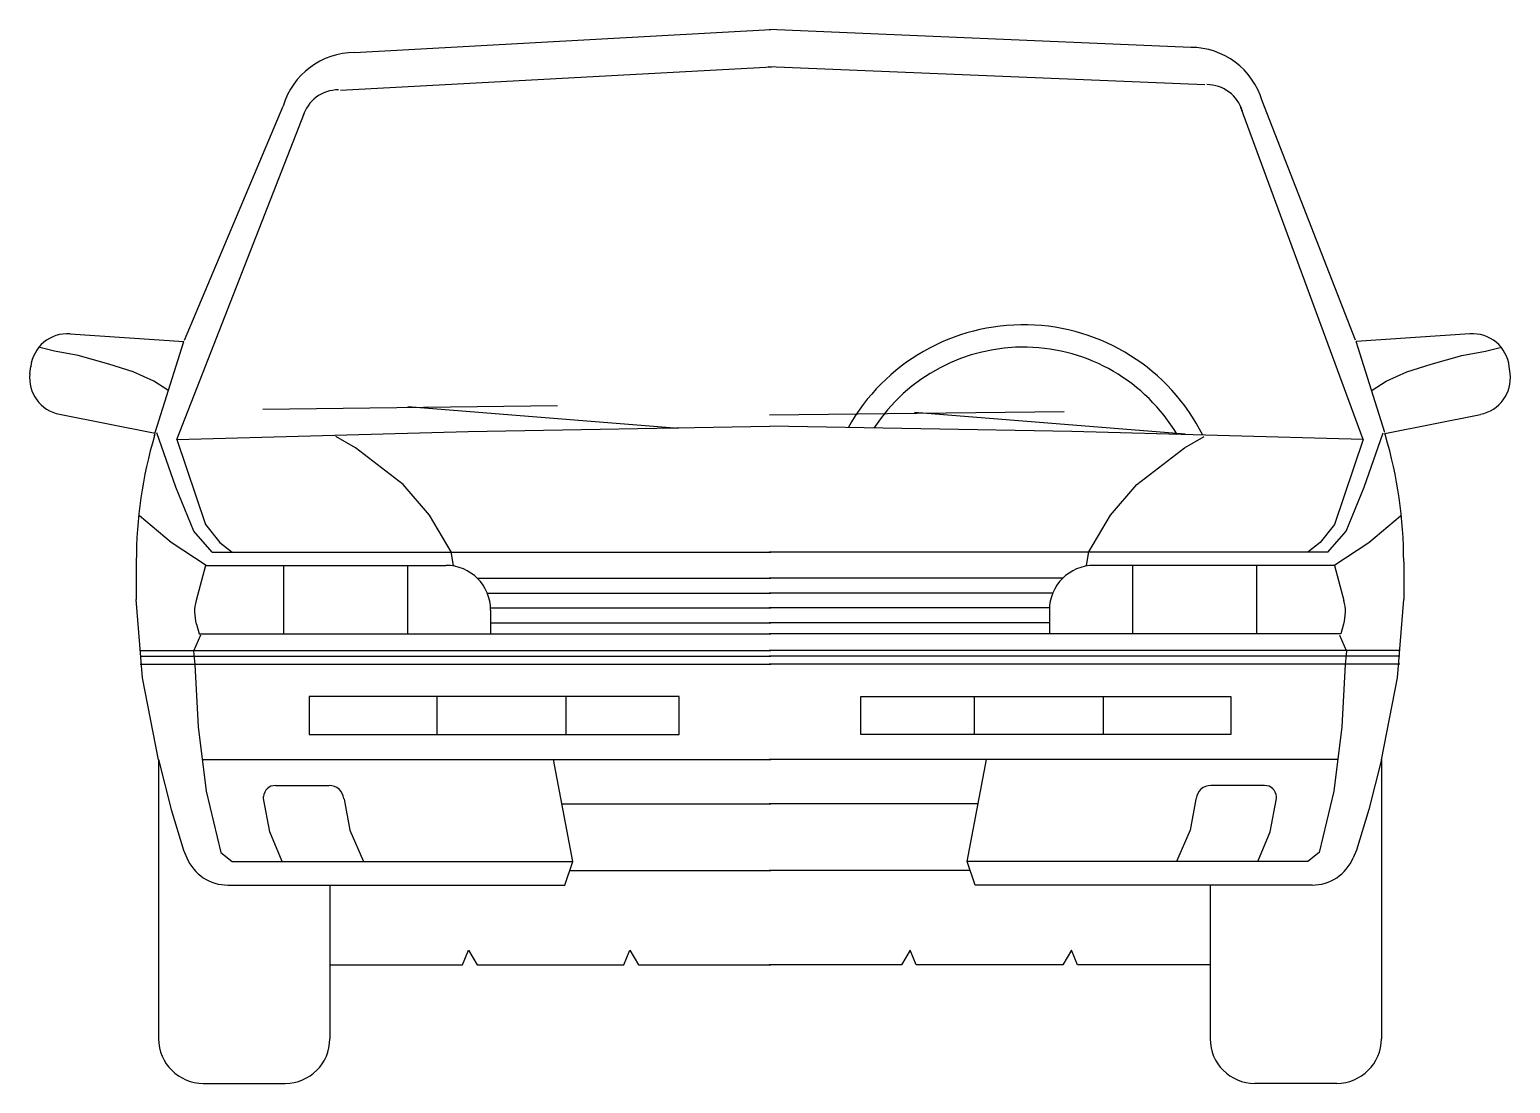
# Model space of a CAD drawing. Extents: x 17415 to 19006, y 23982 to 25114.
import ezdxf

# ---------------------------------------------------------------- set-up
doc = ezdxf.new("R2010")
doc.units = 0
doc.header["$LTSCALE"] = 100
doc.header["$MEASUREMENT"] = 0
doc.layers.add('LX-CAR', color=6, linetype='CONTINUOUS')

msp = doc.modelspace()

# ---------------------------------------------------------------- linework, layer by layer
at = {"layer": 'LX-CAR'}
for p, q in [((17764.1, 25089.3), (18211.5, 25114)), ((18662.6, 25094.9), (18209.5, 25114)), ((17748.8, 25049), (18212.4, 25074)), ((18677.9, 25054.7), (18208.6, 25074)), ((18839.8, 24780.3), (18739.3, 25037.6)), ((17572.9, 24673.6), (17710.3, 25024.7)), ((17581.2, 24780.3), (17687.4, 25031.9)), ((18848.1, 24673.6), (18716.4, 25030.4)), ((17458.4, 24787.2), (17580.5, 24778.7)), ((17549.7, 24680.9), (17580.5, 24778.7)), ((18962.6, 24787.2), (18840.5, 24778.7)), ((18871.3, 24680.9), (18840.5, 24778.7)), ((17441.6, 24768.5), (17425.9, 24772.4)), ((17466.9, 24763.7), (17441.6, 24768.5)), ((17500, 24754.3), (17466.9, 24763.7)), ((18921, 24754.3), (18954.1, 24763.7)), ((18954.1, 24763.7), (18979.4, 24768.5)), ((18979.4, 24768.5), (18995.1, 24772.4)), ((17415.1, 24744.3), (17416, 24751.8)), ((17526.1, 24746.4), (17500, 24754.3)), ((17548.2, 24736.1), (17526.1, 24746.4)), ((18872.8, 24736.1), (18894.9, 24746.4)), ((18894.9, 24746.4), (18921, 24754.3)), ((19005.9, 24744.3), (19005, 24751.8)), ((17563.2, 24726.7), (17548.2, 24736.1)), ((18857.8, 24726.7), (18872.8, 24736.1)), ((17549.7, 24680.1), (17447, 24700.5)), ((17665.4, 24706.2), (17982.2, 24709.9)), ((18112.3, 24685.4), (17821.3, 24708.7)), ((18209.9, 24700), (18526.6, 24703.7)), ((18656.8, 24679.2), (18365.8, 24702.5)), ((18871.3, 24680.1), (18974, 24700.5)), ((17572.9, 24673.6), (17886.3, 24682)), ((17886.3, 24682), (18210.5, 24687.7)), ((18534.7, 24682), (18210.5, 24687.7)), ((18848.1, 24673.6), (18534.7, 24682)), ((17549.1, 24677.9), (17549.7, 24679.9)), ((17571.9, 24622.2), (17551.4, 24680.7)), ((17572.9, 24673.5), (17603.7, 24582.2)), ((17764.9, 24664.5), (17744, 24676.8)), ((18656.1, 24664.5), (18677, 24676.8)), ((18848.1, 24673.5), (18817.3, 24582.2)), ((18849.1, 24622.2), (18869.6, 24680.7)), ((18871.9, 24677.9), (18871.3, 24679.9)), ((17816.4, 24625.2), (17764.9, 24664.5)), ((18604.6, 24625.2), (18656.1, 24664.5)), ((17591.4, 24575), (17571.9, 24622.2)), ((17844.7, 24592.1), (17816.4, 24625.2)), ((18576.3, 24592.1), (18604.6, 24625.2)), ((18829.6, 24575), (18849.1, 24622.2)), ((17566.8, 24562.7), (17532.9, 24591.4)), ((17868, 24552.8), (17844.7, 24592.1)), ((18553, 24552.8), (18576.3, 24592.1)), ((18854.2, 24562.7), (18888.1, 24591.4)), ((17610.9, 24552.5), (17591.4, 24575)), ((17603.7, 24582.2), (17619.1, 24562.7)), ((18817.3, 24582.2), (18801.9, 24562.7)), ((18810.1, 24552.5), (18829.6, 24575)), ((17604.7, 24538.1), (17566.8, 24562.7)), ((17619.1, 24562.7), (17632.4, 24552.5)), ((18801.9, 24562.7), (18788.6, 24552.5)), ((18816.3, 24538.1), (18854.2, 24562.7)), ((17529.5, 24542.2), (17529.5, 24501.5)), ((17610.9, 24552.5), (18211.5, 24552.5)), ((17870.4, 24538.1), (17868, 24552.8)), ((18810.1, 24552.5), (18209.5, 24552.5)), ((18550.6, 24538.1), (18553, 24552.8)), ((18891.5, 24542.2), (18891.5, 24501.5)), ((17603.7, 24538.2), (17593.7, 24500.6)), ((17603.7, 24538.2), (17862.3, 24538.2)), ((17687.8, 24538.2), (17687.8, 24464.8)), ((17821.1, 24538.2), (17821.1, 24464.8)), ((17895.9, 24524.5), (18211.5, 24524.5)), ((18525.1, 24524.5), (18209.5, 24524.5)), ((18817.3, 24538.2), (18558.7, 24538.2)), ((18599.9, 24538.2), (18599.9, 24464.8)), ((18733.2, 24538.2), (18733.2, 24464.8)), ((18817.3, 24538.2), (18827.3, 24500.6)), ((17906.7, 24508.5), (18211.5, 24508.5)), ((18514.3, 24508.5), (18209.5, 24508.5)), ((17536.1, 24417.4), (17529.5, 24501.6)), ((17910.3, 24492.5), (18211.5, 24492.5)), ((18510.7, 24492.5), (18209.5, 24492.5)), ((18884.9, 24417.4), (18891.5, 24501.6)), ((17594, 24475.1), (17596.9, 24464.8)), ((17910.3, 24490.2), (17910.3, 24464.8)), ((17910.3, 24476.5), (18211.5, 24476.5)), ((18510.7, 24476.5), (18209.5, 24476.5)), ((18510.7, 24490.2), (18510.7, 24464.8)), ((18827, 24475.1), (18824.1, 24464.8)), ((17598.4, 24463.3), (17591.1, 24446.2)), ((17596.9, 24464.8), (18211.5, 24464.8)), ((18824.1, 24464.8), (18209.5, 24464.8)), ((18822.6, 24463.3), (18829.9, 24446.2)), ((17533.8, 24446.8), (18211.5, 24446.8)), ((17591.1, 24446.2), (17592.4, 24431.7)), ((18887.2, 24446.8), (18209.5, 24446.8)), ((18829.9, 24446.2), (18828.6, 24431.7)), ((17533.8, 24440.7), (18211.5, 24440.7)), ((17533.8, 24432.2), (18211.5, 24432.2)), ((17592.4, 24431.7), (17596, 24364.8)), ((18887.2, 24440.7), (18209.5, 24440.7)), ((18887.2, 24432.2), (18209.5, 24432.2)), ((18828.6, 24431.7), (18825, 24364.8)), ((17553.2, 24329.3), (17536.1, 24417.4)), ((18867.8, 24329.3), (18884.9, 24417.4)), ((18112.8, 24397.4), (17715.2, 24397.4)), ((17715.2, 24397.4), (17715.2, 24356.3)), ((17852.6, 24397.4), (17852.6, 24356.3)), ((17991.2, 24397.4), (17991.2, 24356.3)), ((18112.8, 24356.3), (18112.8, 24397.4)), ((18308.2, 24356.3), (18308.2, 24397.4)), ((18308.2, 24397.4), (18705.8, 24397.4)), ((18429.8, 24397.4), (18429.8, 24356.3)), ((18568.4, 24397.4), (18568.4, 24356.3)), ((18705.8, 24397.4), (18705.8, 24356.3)), ((17596, 24364.8), (17604.5, 24295.5)), ((18825, 24364.8), (18816.5, 24295.5)), ((17715.2, 24356.3), (18112.8, 24356.3)), ((18705.8, 24356.3), (18308.2, 24356.3)), ((17553.4, 24329.5), (17566.8, 24276)), ((17553.5, 24329.5), (17553.5, 24029.5)), ((17600.3, 24329.5), (18211.5, 24329.5)), ((17998.5, 24220.1), (17977.8, 24329.5)), ((18820.7, 24329.5), (18209.5, 24329.5)), ((18422.5, 24220.1), (18443.2, 24329.5)), ((18867.6, 24329.5), (18854.2, 24276)), ((18867.5, 24329.5), (18867.5, 24029.5)), ((17679, 24301.7), (17736.7, 24301.7)), ((18742, 24301.7), (18684.3, 24301.7)), ((17604.5, 24295.5), (17620.3, 24229.8)), ((17666.1, 24287.7), (17666.2, 24289.7)), ((17673.1, 24251.9), (17666.1, 24287.7)), ((17752.6, 24287.6), (17752.7, 24286.8)), ((17752.7, 24286.8), (17758.8, 24253.6)), ((18668.3, 24286.8), (18662.2, 24253.6)), ((18668.4, 24287.6), (18668.3, 24286.8)), ((18747.9, 24251.9), (18754.9, 24287.7)), ((18754.9, 24287.7), (18754.8, 24289.7)), ((18816.5, 24295.5), (18800.7, 24229.8)), ((17566.8, 24276), (17580.2, 24232.2)), ((17987.5, 24282.1), (18211.3, 24282.1)), ((18433.5, 24282.1), (18209.7, 24282.1)), ((18854.2, 24276), (18840.8, 24232.2)), ((17758.8, 24253.6), (17773.6, 24220.1)), ((18662.2, 24253.6), (18647.4, 24220.1)), ((17686.1, 24220.1), (17673.1, 24251.9)), ((18734.9, 24220.1), (18747.9, 24251.9)), ((17580.2, 24232.2), (17583.8, 24223.9)), ((17620.3, 24229.8), (17632.5, 24220.1)), ((18800.7, 24229.8), (18788.5, 24220.1)), ((18840.8, 24232.2), (18837.2, 24223.9)), ((17632.5, 24220.1), (17998.5, 24220.1)), ((17990, 24194.6), (17998.5, 24220.1)), ((17996, 24210.4), (18211.3, 24210.4)), ((18425, 24210.4), (18209.7, 24210.4)), ((18788.5, 24220.1), (18422.5, 24220.1)), ((18431, 24194.6), (18422.5, 24220.1)), ((17628, 24194.6), (17990, 24194.6)), ((17737.5, 24194.6), (17737.5, 24108.9)), ((18793, 24194.6), (18431, 24194.6)), ((18683.5, 24194.6), (18683.5, 24108.9)), ((17737.5, 24109.4), (17737.5, 24029.5)), ((17880.2, 24108.9), (17886.6, 24124.7)), ((17886.6, 24124.7), (17895.9, 24108.9)), ((18053.4, 24108.9), (18059.8, 24124.7)), ((18059.8, 24124.7), (18069.2, 24108.9)), ((18361.2, 24124.7), (18351.8, 24108.9)), ((18367.6, 24108.9), (18361.2, 24124.7)), ((18534.4, 24124.7), (18525.1, 24108.9)), ((18540.8, 24108.9), (18534.4, 24124.7)), ((18683.5, 24109.4), (18683.5, 24029.5)), ((17737.5, 24108.9), (17880.2, 24108.9)), ((17895.9, 24108.9), (18053.4, 24108.9)), ((18069.2, 24108.9), (18211.3, 24108.9)), ((18351.8, 24108.9), (18209.7, 24108.9)), ((18525.1, 24108.9), (18367.6, 24108.9)), ((18683.5, 24108.9), (18540.8, 24108.9)), ((17601.5, 23981.5), (17689.5, 23981.5)), ((18819.5, 23981.5), (18731.5, 23981.5))]:
    msp.add_line(p, q, dxfattribs=at)
for centre, radius, start, end in [((17764.1, 25009.3), 80, 90, 163.5676), ((18662.6, 25014.9), 80, 16.4324, 90), ((17746.8, 25009.3), 40, 90, 163.5676), ((18679.9, 25014.9), 40, 16.4324, 90), ((18482.9, 24580.8), 216, 26.7935, 150.8048), ((17455.7, 24747.2), 40, 86.0548, 173.4181), ((18965.3, 24747.2), 40, 6.5819, 93.9452), ((18482.9, 24580.8), 192, 30.7297, 146.8922), ((17454.8, 24739.8), 40, 173.4181, 258.7527), ((18966.2, 24739.8), 40, 281.2473, 6.5819), ((18009.5, 24542.2), 480, 163.5676, 180), ((18411.5, 24542.2), 480, 0, 16.4324), ((17862.3, 24490.2), 48, 0, 90), ((18558.7, 24490.2), 48, 90, 180), ((17640.1, 24488.3), 48, 165.1735, 195.9454), ((18780.9, 24488.3), 48, 344.0546, 14.8265), ((17679, 24288.9), 12.8, 90, 176.4237), ((17736.7, 24285.7), 16, 6.7098, 90), ((18684.3, 24285.7), 16, 90, 173.2902), ((18742, 24288.9), 12.8, 3.5763, 90), ((17628, 24242.6), 48, 202.9321, 270), ((18793, 24242.6), 48, 270, 337.0679), ((17601.5, 24029.5), 48, 180, 270), ((17689.5, 24029.5), 48, 270, 0), ((18731.5, 24029.5), 48, 180, 270), ((18819.5, 24029.5), 48, 270, 360)]:
    msp.add_arc(centre, radius, start, end, dxfattribs=at)

doc.saveas('drawing.dxf')
